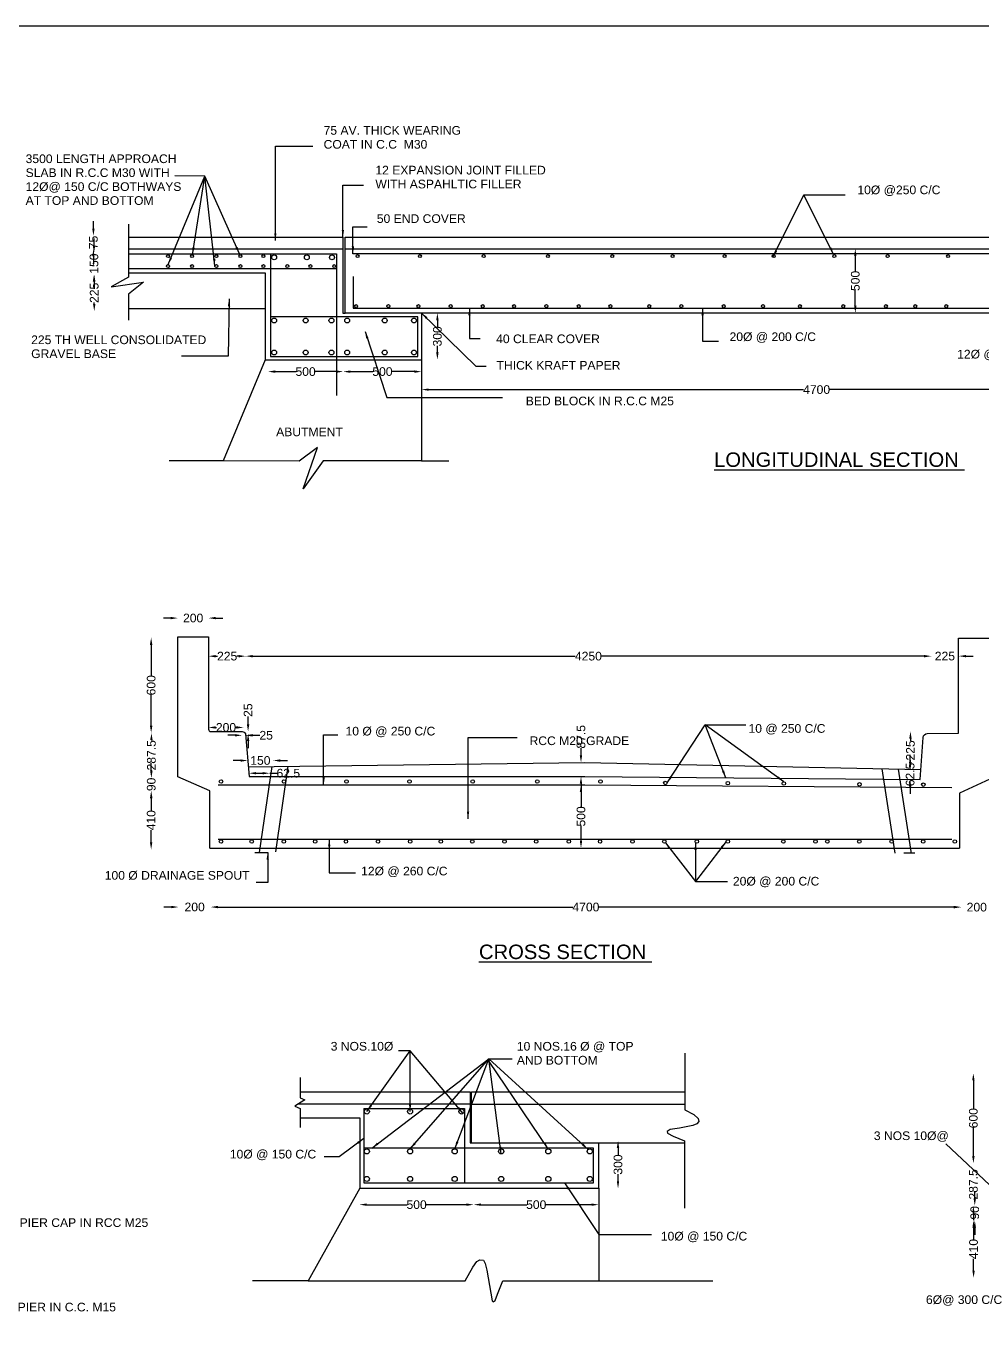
# Model space of a CAD drawing. Header units: millimetres. Extents: x 775749 to 841506, y 43186159 to 43226294.
# Drawn here: x 801805 to 818335, y 43203906 to 43226294 of the extents above; entities that cross this region are included whole.
import ezdxf

# ---------------------------------------------------------------- set-up
doc = ezdxf.new("R2010")
doc.units = ezdxf.units.MM
doc.header["$MEASUREMENT"] = 0
doc.layers.add('DRAWING', color=2, linetype='Continuous')
doc.layers.add('TEXT', color=7, linetype='Continuous')
doc.styles.get("Standard").update_dxf_attribs({"font": 'arial.ttf', "height": 150})
doc.dimstyles.get("Standard").update_dxf_attribs({"dimtxt": 150, "dimasz": 125, "dimexe": 0.18, "dimexo": 0.0625, "dimgap": 0.09, "dimtad": 0, "dimdec": 0, "dimzin": 0, "dimdsep": 46, "dimtxsty": 'Standard', "dimcen": 0.09, "dimse1": 1, "dimse2": 1, "dimadec": 0, "dimazin": 0, "dimtfac": 1, "dimtdec": 0, "dimtofl": 0, "dimtmove": 0, "dimatfit": 3, "dimfxl": 1, "dimtolj": 1, "dimtzin": 0, "dimarcsym": 0})

# ---------------------------------------------------------------- blocks, each defined once
blk = doc.blocks.new('*D60')
at = {"layer": 'Defpoints', "color": 0, "transparency": 16777216}
for p in [(802972, 43222663), (802988, 43222663), (802988, 43222430)]:
    blk.add_point(p, dxfattribs=at)
at = {"layer": 'TEXT', "color": 0, "lineweight": -2, "transparency": 16777216}
for p, q in [((802972, 43222788), (802972, 43222913)), ((802972, 43222305), (802972, 43222180))]:
    blk.add_line(p, q, dxfattribs=at)
at = {"layer": 'TEXT', "color": 0, "transparency": 16777216}
for points in [[(802951, 43222788), (802993, 43222788), (802972, 43222663)], [(802951, 43222305), (802993, 43222305), (802972, 43222430)]]:
    blk.add_solid(points, dxfattribs=at)
at = {"layer": 'TEXT', "color": 0, "transparency": 16777216, "insert": (802972, 43222547), "char_height": 150, "attachment_point": 5, "rotation": 90}
blk.add_mtext('\\A1;75', dxfattribs=at)
blk = doc.blocks.new('*D61')
at = {"layer": 'Defpoints', "color": 0, "transparency": 16777216}
for p in [(802982, 43222368), (802972, 43221993), (802982, 43221993)]:
    blk.add_point(p, dxfattribs=at)
at = {"layer": 'TEXT', "color": 0, "lineweight": -2, "transparency": 16777216}
for p, q in [((802982, 43222493), (802982, 43222618)), ((802982, 43221868), (802982, 43221743))]:
    blk.add_line(p, q, dxfattribs=at)
at = {"layer": 'TEXT', "color": 0, "transparency": 16777216}
for points in [[(802961, 43222493), (803003, 43222493), (802982, 43222368)], [(802961, 43221868), (803003, 43221868), (802982, 43221993)]]:
    blk.add_solid(points, dxfattribs=at)
at = {"layer": 'TEXT', "color": 0, "transparency": 16777216, "insert": (802982, 43222181), "char_height": 150, "attachment_point": 5, "rotation": 90}
blk.add_mtext('\\A1;150', dxfattribs=at)
blk = doc.blocks.new('*D62')
at = {"layer": 'Defpoints', "color": 0, "transparency": 16777216}
for p in [(802982, 43221993), (802982, 43221360), (802986, 43221360)]:
    blk.add_point(p, dxfattribs=at)
at = {"layer": 'TEXT', "color": 0, "lineweight": -2, "transparency": 16777216}
for p, q in [((802986, 43221868), (802986, 43221844)), ((802986, 43221485), (802986, 43221509))]:
    blk.add_line(p, q, dxfattribs=at)
at = {"layer": 'TEXT', "color": 0, "transparency": 16777216}
for points in [[(802965, 43221868), (803007, 43221868), (802986, 43221993)], [(802965, 43221485), (803007, 43221485), (802986, 43221360)]]:
    blk.add_solid(points, dxfattribs=at)
at = {"layer": 'TEXT', "color": 0, "transparency": 16777216, "insert": (802986, 43221676), "char_height": 150, "attachment_point": 5, "rotation": 90}
blk.add_mtext('\\A1;225', dxfattribs=at)
blk = doc.blocks.new('*D63')
at = {"layer": 'Defpoints', "color": 0, "transparency": 16777216}
for p in [(805990, 43220288), (807291, 43220313), (807291, 43220288)]:
    blk.add_point(p, dxfattribs=at)
at = {"layer": 'TEXT', "color": 0, "lineweight": -2, "transparency": 16777216}
for p, q in [((806115, 43220313), (806475, 43220313)), ((807166, 43220313), (806806, 43220313))]:
    blk.add_line(p, q, dxfattribs=at)
at = {"layer": 'TEXT', "color": 0, "transparency": 16777216}
for points in [[(806115, 43220334), (806115, 43220292), (805990, 43220313)], [(807166, 43220334), (807166, 43220292), (807291, 43220313)]]:
    blk.add_solid(points, dxfattribs=at)
at = {"layer": 'TEXT', "color": 0, "transparency": 16777216, "insert": (806640, 43220313), "char_height": 150, "attachment_point": 5}
blk.add_mtext('\\A1;500', dxfattribs=at)
blk = doc.blocks.new('*D64')
at = {"layer": 'Defpoints', "color": 0, "transparency": 16777216}
for p in [(807291, 43220313), (808645, 43220313), (808645, 43220313)]:
    blk.add_point(p, dxfattribs=at)
at = {"layer": 'TEXT', "color": 0, "lineweight": -2, "transparency": 16777216}
for p, q in [((807416, 43220313), (807802, 43220313)), ((808520, 43220313), (808134, 43220313))]:
    blk.add_line(p, q, dxfattribs=at)
at = {"layer": 'TEXT', "color": 0, "transparency": 16777216}
for points in [[(807416, 43220334), (807416, 43220292), (807291, 43220313)], [(808520, 43220334), (808520, 43220292), (808645, 43220313)]]:
    blk.add_solid(points, dxfattribs=at)
at = {"layer": 'TEXT', "color": 0, "transparency": 16777216, "insert": (807968, 43220313), "char_height": 150, "attachment_point": 5}
blk.add_mtext('\\A1;500', dxfattribs=at)
blk = doc.blocks.new('*D65')
at = {"layer": 'Defpoints', "color": 0, "transparency": 16777216}
for p in [(808987, 43221327), (808918, 43220519), (808987, 43220519)]:
    blk.add_point(p, dxfattribs=at)
at = {"layer": 'TEXT', "color": 0, "lineweight": -2, "transparency": 16777216}
for p, q in [((808918, 43221202), (808918, 43221088)), ((808918, 43220644), (808918, 43220757))]:
    blk.add_line(p, q, dxfattribs=at)
at = {"layer": 'TEXT', "color": 0, "transparency": 16777216}
for points in [[(808897, 43221202), (808939, 43221202), (808918, 43221327)], [(808897, 43220644), (808939, 43220644), (808918, 43220519)]]:
    blk.add_solid(points, dxfattribs=at)
at = {"layer": 'TEXT', "color": 0, "transparency": 16777216, "insert": (808918, 43220923), "char_height": 150, "attachment_point": 5, "rotation": 90}
blk.add_mtext('\\A1;300', dxfattribs=at)
blk = doc.blocks.new('*D66')
at = {"layer": 'Defpoints', "color": 0, "transparency": 16777216}
for p in [(816205, 43222437), (816143, 43221327), (816205, 43221327)]:
    blk.add_point(p, dxfattribs=at)
at = {"layer": 'TEXT', "color": 0, "lineweight": -2, "transparency": 16777216}
for p, q in [((816143, 43222312), (816143, 43222047)), ((816143, 43221452), (816143, 43221716))]:
    blk.add_line(p, q, dxfattribs=at)
at = {"layer": 'TEXT', "color": 0, "transparency": 16777216}
for points in [[(816122, 43222312), (816164, 43222312), (816143, 43222437)], [(816122, 43221452), (816164, 43221452), (816143, 43221327)]]:
    blk.add_solid(points, dxfattribs=at)
at = {"layer": 'TEXT', "color": 0, "transparency": 16777216, "insert": (816143, 43221882), "char_height": 150, "attachment_point": 5, "rotation": 90}
blk.add_mtext('\\A1;500', dxfattribs=at)
blk = doc.blocks.new('*D70')
at = {"layer": 'Defpoints', "color": 0, "transparency": 16777216}
for p in [(808645, 43220049), (822303, 43220002), (822303, 43219827)]:
    blk.add_point(p, dxfattribs=at)
at = {"layer": 'TEXT', "color": 0, "lineweight": -2, "transparency": 16777216}
for p, q in [((808770, 43220002), (815247, 43220002)), ((822178, 43220002), (815701, 43220002))]:
    blk.add_line(p, q, dxfattribs=at)
at = {"layer": 'TEXT', "color": 0, "transparency": 16777216}
for points in [[(808770, 43220022), (808770, 43219981), (808645, 43220002)], [(822178, 43220022), (822178, 43219981), (822303, 43220002)]]:
    blk.add_solid(points, dxfattribs=at)
at = {"layer": 'TEXT', "color": 0, "transparency": 16777216, "insert": (815474, 43220002), "char_height": 150, "attachment_point": 5}
blk.add_mtext('\\A1;4700', dxfattribs=at)
blk = doc.blocks.new('*D73')
at = {"layer": 'Defpoints', "color": 0, "transparency": 16777216}
for p in [(804962, 43216050), (804431, 43215723), (804962, 43215723)]:
    blk.add_point(p, dxfattribs=at)
at = {"layer": 'TEXT', "color": 0, "lineweight": -2, "transparency": 16777216}
for p, q in [((804306, 43216050), (804181, 43216050)), ((805087, 43216050), (805212, 43216050))]:
    blk.add_line(p, q, dxfattribs=at)
at = {"layer": 'TEXT', "color": 0, "transparency": 16777216}
for points in [[(804306, 43216071), (804306, 43216029), (804431, 43216050)], [(805087, 43216071), (805087, 43216029), (804962, 43216050)]]:
    blk.add_solid(points, dxfattribs=at)
at = {"layer": 'TEXT', "color": 0, "transparency": 16777216, "insert": (804696, 43216050), "char_height": 150, "attachment_point": 5}
blk.add_mtext('\\A1;200', dxfattribs=at)
blk = doc.blocks.new('*D74')
at = {"layer": 'Defpoints', "color": 0, "transparency": 16777216}
for p in [(804962, 43215404), (805606, 43215404), (805606, 43215391)]:
    blk.add_point(p, dxfattribs=at)
at = {"layer": 'TEXT', "color": 0, "lineweight": -2, "transparency": 16777216}
for p, q in [((805087, 43215391), (805116, 43215391)), ((805481, 43215391), (805451, 43215391))]:
    blk.add_line(p, q, dxfattribs=at)
at = {"layer": 'TEXT', "color": 0, "transparency": 16777216}
for points in [[(805087, 43215412), (805087, 43215370), (804962, 43215391)], [(805481, 43215412), (805481, 43215370), (805606, 43215391)]]:
    blk.add_solid(points, dxfattribs=at)
at = {"layer": 'TEXT', "color": 0, "transparency": 16777216, "insert": (805284, 43215391), "char_height": 150, "attachment_point": 5}
blk.add_mtext('\\A1;225', dxfattribs=at)
blk = doc.blocks.new('*D75')
at = {"layer": 'Defpoints', "color": 0, "transparency": 16777216}
for p in [(805602, 43215392), (817455, 43215392), (817455, 43215391)]:
    blk.add_point(p, dxfattribs=at)
at = {"layer": 'TEXT', "color": 0, "lineweight": -2, "transparency": 16777216}
for p, q in [((805727, 43215391), (811302, 43215391)), ((817330, 43215391), (811756, 43215391))]:
    blk.add_line(p, q, dxfattribs=at)
at = {"layer": 'TEXT', "color": 0, "transparency": 16777216}
for points in [[(805727, 43215412), (805727, 43215370), (805602, 43215391)], [(817330, 43215412), (817330, 43215370), (817455, 43215391)]]:
    blk.add_solid(points, dxfattribs=at)
at = {"layer": 'TEXT', "color": 0, "transparency": 16777216, "insert": (811529, 43215391), "char_height": 150, "attachment_point": 5}
blk.add_mtext('\\A1;4250', dxfattribs=at)
blk = doc.blocks.new('*D76')
at = {"layer": 'Defpoints', "color": 0, "transparency": 16777216}
for p in [(817455, 43215392), (817930, 43215392), (817930, 43215392)]:
    blk.add_point(p, dxfattribs=at)
at = {"layer": 'TEXT', "color": 0, "lineweight": -2, "transparency": 16777216}
for p, q in [((817330, 43215392), (817205, 43215392)), ((818055, 43215392), (818180, 43215392))]:
    blk.add_line(p, q, dxfattribs=at)
at = {"layer": 'TEXT', "color": 0, "transparency": 16777216}
for points in [[(817330, 43215412), (817330, 43215371), (817455, 43215392)], [(818055, 43215412), (818055, 43215371), (817930, 43215392)]]:
    blk.add_solid(points, dxfattribs=at)
at = {"layer": 'TEXT', "color": 0, "transparency": 16777216, "insert": (817692, 43215392), "char_height": 150, "attachment_point": 5}
blk.add_mtext('\\A1;225', dxfattribs=at)
blk = doc.blocks.new('*D77')
at = {"layer": 'Defpoints', "color": 0, "transparency": 16777216}
for p in [(803956, 43215712), (803956, 43214064), (803970, 43214064)]:
    blk.add_point(p, dxfattribs=at)
at = {"layer": 'TEXT', "color": 0, "lineweight": -2, "transparency": 16777216}
for p, q in [((803970, 43215587), (803970, 43215054)), ((803970, 43214189), (803970, 43214722))]:
    blk.add_line(p, q, dxfattribs=at)
at = {"layer": 'TEXT', "color": 0, "transparency": 16777216}
for points in [[(803949, 43215587), (803991, 43215587), (803970, 43215712)], [(803949, 43214189), (803991, 43214189), (803970, 43214064)]]:
    blk.add_solid(points, dxfattribs=at)
at = {"layer": 'TEXT', "color": 0, "transparency": 16777216, "insert": (803970, 43214888), "char_height": 150, "attachment_point": 5, "rotation": 90}
blk.add_mtext('\\A1;600', dxfattribs=at)
blk = doc.blocks.new('*D78')
at = {"layer": 'Defpoints', "color": 0, "transparency": 16777216}
for p in [(803970, 43214064), (803970, 43213288), (803975, 43213288)]:
    blk.add_point(p, dxfattribs=at)
at = {"layer": 'TEXT', "color": 0, "lineweight": -2, "transparency": 16777216}
for p, q in [((803975, 43213939), (803975, 43213931)), ((803975, 43213413), (803975, 43213421))]:
    blk.add_line(p, q, dxfattribs=at)
at = {"layer": 'TEXT', "color": 0, "transparency": 16777216}
for points in [[(803954, 43213939), (803996, 43213939), (803975, 43214064)], [(803954, 43213413), (803996, 43213413), (803975, 43213288)]]:
    blk.add_solid(points, dxfattribs=at)
at = {"layer": 'TEXT', "color": 0, "transparency": 16777216, "insert": (803975, 43213676), "char_height": 150, "attachment_point": 5, "rotation": 90}
blk.add_mtext('\\A1;287.5', dxfattribs=at)
blk = doc.blocks.new('*D79')
at = {"layer": 'Defpoints', "color": 0, "transparency": 16777216}
for p in [(803975, 43213288), (803972, 43213058), (803975, 43213058)]:
    blk.add_point(p, dxfattribs=at)
at = {"layer": 'TEXT', "color": 0, "lineweight": -2, "transparency": 16777216}
for p, q in [((803972, 43213413), (803972, 43213538)), ((803972, 43212933), (803972, 43212808))]:
    blk.add_line(p, q, dxfattribs=at)
at = {"layer": 'TEXT', "color": 0, "transparency": 16777216}
for points in [[(803952, 43213413), (803993, 43213413), (803972, 43213288)], [(803952, 43212933), (803993, 43212933), (803972, 43213058)]]:
    blk.add_solid(points, dxfattribs=at)
at = {"layer": 'TEXT', "color": 0, "transparency": 16777216, "insert": (803972, 43213173), "char_height": 150, "attachment_point": 5, "rotation": 90}
blk.add_mtext('\\A1;90', dxfattribs=at)
blk = doc.blocks.new('*D80')
at = {"layer": 'Defpoints', "color": 0, "transparency": 16777216}
for p in [(803975, 43213058), (803970, 43212048), (803975, 43212048)]:
    blk.add_point(p, dxfattribs=at)
at = {"layer": 'TEXT', "color": 0, "lineweight": -2, "transparency": 16777216}
for p, q in [((803970, 43212933), (803970, 43212721)), ((803970, 43212173), (803970, 43212384))]:
    blk.add_line(p, q, dxfattribs=at)
at = {"layer": 'TEXT', "color": 0, "transparency": 16777216}
for points in [[(803949, 43212933), (803991, 43212933), (803970, 43213058)], [(803949, 43212173), (803991, 43212173), (803970, 43212048)]]:
    blk.add_solid(points, dxfattribs=at)
at = {"layer": 'TEXT', "color": 0, "transparency": 16777216, "insert": (803970, 43212553), "char_height": 150, "attachment_point": 5, "rotation": 90}
blk.add_mtext('\\A1;410', dxfattribs=at)
blk = doc.blocks.new('*D81')
at = {"layer": 'Defpoints', "color": 0, "transparency": 16777216}
for p in [(804442, 43211052), (805002, 43211052), (805002, 43211052)]:
    blk.add_point(p, dxfattribs=at)
at = {"layer": 'TEXT', "color": 0, "lineweight": -2, "transparency": 16777216}
for p, q in [((804317, 43211052), (804192, 43211052)), ((805127, 43211052), (805252, 43211052))]:
    blk.add_line(p, q, dxfattribs=at)
at = {"layer": 'TEXT', "color": 0, "transparency": 16777216}
for points in [[(804317, 43211073), (804317, 43211031), (804442, 43211052)], [(805127, 43211073), (805127, 43211031), (805002, 43211052)]]:
    blk.add_solid(points, dxfattribs=at)
at = {"layer": 'TEXT', "color": 0, "transparency": 16777216, "insert": (804722, 43211052), "char_height": 150, "attachment_point": 5}
blk.add_mtext('\\A1;200', dxfattribs=at)
blk = doc.blocks.new('*D82')
at = {"layer": 'Defpoints', "color": 0, "transparency": 16777216}
for p in [(805002, 43211052), (817969, 43211052), (817969, 43211051)]:
    blk.add_point(p, dxfattribs=at)
at = {"layer": 'TEXT', "color": 0, "lineweight": -2, "transparency": 16777216}
for p, q in [((805127, 43211051), (811259, 43211051)), ((817844, 43211051), (811712, 43211051))]:
    blk.add_line(p, q, dxfattribs=at)
at = {"layer": 'TEXT', "color": 0, "transparency": 16777216}
for points in [[(805127, 43211072), (805127, 43211030), (805002, 43211051)], [(817844, 43211072), (817844, 43211030), (817969, 43211051)]]:
    blk.add_solid(points, dxfattribs=at)
at = {"layer": 'TEXT', "color": 0, "transparency": 16777216, "insert": (811486, 43211051), "char_height": 150, "attachment_point": 5}
blk.add_mtext('\\A1;4700', dxfattribs=at)
blk = doc.blocks.new('*D83')
at = {"layer": 'Defpoints', "color": 0, "transparency": 16777216}
for p in [(817969, 43211052), (818516, 43211052), (818516, 43211049)]:
    blk.add_point(p, dxfattribs=at)
at = {"layer": 'TEXT', "color": 0, "lineweight": -2, "transparency": 16777216}
for p, q in [((817844, 43211049), (817719, 43211049)), ((818641, 43211049), (818766, 43211049))]:
    blk.add_line(p, q, dxfattribs=at)
at = {"layer": 'TEXT', "color": 0, "transparency": 16777216}
for points in [[(817844, 43211070), (817844, 43211028), (817969, 43211049)], [(818641, 43211070), (818641, 43211028), (818516, 43211049)]]:
    blk.add_solid(points, dxfattribs=at)
at = {"layer": 'TEXT', "color": 0, "transparency": 16777216, "insert": (818243, 43211049), "char_height": 150, "attachment_point": 5}
blk.add_mtext('\\A1;200', dxfattribs=at)
blk = doc.blocks.new('*D84')
at = {"layer": 'Defpoints', "color": 0, "transparency": 16777216}
for p in [(817091, 43213433), (817091, 43213433), (817087, 43213258)]:
    blk.add_point(p, dxfattribs=at)
at = {"layer": 'TEXT', "color": 0, "lineweight": -2, "transparency": 16777216}
for p, q in [((817091, 43213558), (817091, 43213683)), ((817091, 43213133), (817091, 43213008))]:
    blk.add_line(p, q, dxfattribs=at)
at = {"layer": 'TEXT', "color": 0, "transparency": 16777216}
for points in [[(817070, 43213558), (817111, 43213558), (817091, 43213433)], [(817070, 43213133), (817111, 43213133), (817091, 43213258)]]:
    blk.add_solid(points, dxfattribs=at)
at = {"layer": 'TEXT', "color": 0, "transparency": 16777216, "insert": (817091, 43213345), "char_height": 150, "attachment_point": 5, "rotation": 90}
blk.add_mtext('\\A1;62.5', dxfattribs=at)
blk = doc.blocks.new('*D85')
at = {"layer": 'Defpoints', "color": 0, "transparency": 16777216}
for p in [(817091, 43214089), (817096, 43214089), (817091, 43213433)]:
    blk.add_point(p, dxfattribs=at)
at = {"layer": 'TEXT', "color": 0, "lineweight": -2, "transparency": 16777216}
for p, q in [((817096, 43213964), (817096, 43213929)), ((817096, 43213558), (817096, 43213593))]:
    blk.add_line(p, q, dxfattribs=at)
at = {"layer": 'TEXT', "color": 0, "transparency": 16777216}
for points in [[(817075, 43213964), (817117, 43213964), (817096, 43214089)], [(817075, 43213558), (817117, 43213558), (817096, 43213433)]]:
    blk.add_solid(points, dxfattribs=at)
at = {"layer": 'TEXT', "color": 0, "transparency": 16777216, "insert": (817096, 43213761), "char_height": 150, "attachment_point": 5, "rotation": 90}
blk.add_mtext('\\A1;225', dxfattribs=at)
blk = doc.blocks.new('*D86')
at = {"layer": 'Defpoints', "color": 0, "transparency": 16777216}
for p in [(811401, 43213551), (811401, 43213551), (811404, 43213310)]:
    blk.add_point(p, dxfattribs=at)
at = {"layer": 'TEXT', "color": 0, "lineweight": -2, "transparency": 16777216}
for p, q in [((811401, 43213676), (811401, 43213801)), ((811401, 43213185), (811401, 43213060))]:
    blk.add_line(p, q, dxfattribs=at)
at = {"layer": 'TEXT', "color": 0, "transparency": 16777216}
for points in [[(811380, 43213676), (811421, 43213676), (811401, 43213551)], [(811380, 43213185), (811421, 43213185), (811401, 43213310)]]:
    blk.add_solid(points, dxfattribs=at)
at = {"layer": 'TEXT', "color": 0, "transparency": 16777216, "insert": (811401, 43213996), "char_height": 150, "attachment_point": 5, "rotation": 90}
blk.add_mtext('\\A1;87.5', dxfattribs=at)
blk = doc.blocks.new('*D87')
at = {"layer": 'Defpoints', "color": 0, "transparency": 16777216}
for p in [(811401, 43213167), (811401, 43213167), (811401, 43212071)]:
    blk.add_point(p, dxfattribs=at)
at = {"layer": 'TEXT', "color": 0, "lineweight": -2, "transparency": 16777216}
for p, q in [((811401, 43213042), (811401, 43212785)), ((811401, 43212196), (811401, 43212454))]:
    blk.add_line(p, q, dxfattribs=at)
at = {"layer": 'TEXT', "color": 0, "transparency": 16777216}
for points in [[(811380, 43213042), (811421, 43213042), (811401, 43213167)], [(811380, 43212196), (811421, 43212196), (811401, 43212071)]]:
    blk.add_solid(points, dxfattribs=at)
at = {"layer": 'TEXT', "color": 0, "transparency": 16777216, "insert": (811401, 43212619), "char_height": 150, "attachment_point": 5, "rotation": 90}
blk.add_mtext('\\A1;500', dxfattribs=at)
blk = doc.blocks.new('*D88')
at = {"layer": 'Defpoints', "color": 0, "transparency": 16777216}
for p in [(804962, 43214202), (805567, 43214202), (805567, 43214158)]:
    blk.add_point(p, dxfattribs=at)
at = {"layer": 'TEXT', "color": 0, "lineweight": -2, "transparency": 16777216}
for p, q in [((805087, 43214158), (805098, 43214158)), ((805442, 43214158), (805431, 43214158))]:
    blk.add_line(p, q, dxfattribs=at)
at = {"layer": 'TEXT', "color": 0, "transparency": 16777216}
for points in [[(805087, 43214179), (805087, 43214137), (804962, 43214158)], [(805442, 43214179), (805442, 43214137), (805567, 43214158)]]:
    blk.add_solid(points, dxfattribs=at)
at = {"layer": 'TEXT', "color": 0, "transparency": 16777216, "insert": (805264, 43214158), "char_height": 150, "attachment_point": 5}
blk.add_mtext('\\A1;200', dxfattribs=at)
blk = doc.blocks.new('*D89')
at = {"layer": 'Defpoints', "color": 0, "transparency": 16777216}
for p in [(805640, 43213581), (806076, 43213586), (806076, 43213581)]:
    blk.add_point(p, dxfattribs=at)
at = {"layer": 'TEXT', "color": 0, "lineweight": -2, "transparency": 16777216}
for p, q in [((805515, 43213586), (805390, 43213586)), ((806201, 43213586), (806326, 43213586))]:
    blk.add_line(p, q, dxfattribs=at)
at = {"layer": 'TEXT', "color": 0, "transparency": 16777216}
for points in [[(805515, 43213606), (805515, 43213565), (805640, 43213586)], [(806201, 43213606), (806201, 43213565), (806076, 43213586)]]:
    blk.add_solid(points, dxfattribs=at)
at = {"layer": 'TEXT', "color": 0, "transparency": 16777216, "insert": (805858, 43213586), "char_height": 150, "attachment_point": 5}
blk.add_mtext('\\A1;150', dxfattribs=at)
blk = doc.blocks.new('*D90')
at = {"layer": 'Defpoints', "color": 0, "transparency": 16777216}
for p in [(805659, 43213370), (806020, 43213370), (806020, 43213366)]:
    blk.add_point(p, dxfattribs=at)
at = {"layer": 'TEXT', "color": 0, "lineweight": -2, "transparency": 16777216}
for p, q in [((805784, 43213366), (805895, 43213366)), ((806020, 43213366), (806145, 43213366))]:
    blk.add_line(p, q, dxfattribs=at)
at = {"layer": 'TEXT', "color": 0, "transparency": 16777216}
for points in [[(805784, 43213387), (805784, 43213346), (805659, 43213366)], [(805895, 43213387), (805895, 43213346), (806020, 43213366)]]:
    blk.add_solid(points, dxfattribs=at)
at = {"layer": 'TEXT', "color": 0, "transparency": 16777216, "insert": (806341, 43213366), "char_height": 150, "attachment_point": 5}
blk.add_mtext('\\A1;62.5', dxfattribs=at)
blk = doc.blocks.new('*D91')
at = {"layer": 'Defpoints', "color": 0, "transparency": 16777216}
for p in [(805543, 43214088), (805598, 43214048), (805598, 43214022)]:
    blk.add_point(p, dxfattribs=at)
at = {"layer": 'TEXT', "color": 0, "lineweight": -2, "transparency": 16777216}
for p, q in [((805418, 43214022), (805293, 43214022)), ((805723, 43214022), (805848, 43214022))]:
    blk.add_line(p, q, dxfattribs=at)
at = {"layer": 'TEXT', "color": 0, "transparency": 16777216}
for points in [[(805418, 43214043), (805418, 43214001), (805543, 43214022)], [(805723, 43214043), (805723, 43214001), (805598, 43214022)]]:
    blk.add_solid(points, dxfattribs=at)
at = {"layer": 'TEXT', "color": 0, "transparency": 16777216, "insert": (805958, 43214022), "char_height": 150, "attachment_point": 5}
blk.add_mtext('\\A1;25', dxfattribs=at)
blk = doc.blocks.new('*D92')
at = {"layer": 'Defpoints', "color": 0, "transparency": 16777216}
for p in [(805527, 43214088), (805598, 43214048), (805646, 43214048)]:
    blk.add_point(p, dxfattribs=at)
at = {"layer": 'TEXT', "color": 0, "lineweight": -2, "transparency": 16777216}
for p, q in [((805646, 43214213), (805646, 43214348)), ((805646, 43213923), (805646, 43213798))]:
    blk.add_line(p, q, dxfattribs=at)
at = {"layer": 'TEXT', "color": 0, "transparency": 16777216}
for points in [[(805625, 43214213), (805667, 43214213), (805646, 43214088)], [(805625, 43213923), (805667, 43213923), (805646, 43214048)]]:
    blk.add_solid(points, dxfattribs=at)
at = {"layer": 'TEXT', "color": 0, "transparency": 16777216, "insert": (805646, 43214457), "char_height": 150, "attachment_point": 5, "rotation": 90}
blk.add_mtext('\\A1;25', dxfattribs=at)
blk = doc.blocks.new('*D105')
at = {"layer": 'Defpoints', "color": 0, "transparency": 16777216}
for p in [(807571, 43205897), (809546, 43205903), (809546, 43205897)]:
    blk.add_point(p, dxfattribs=at)
at = {"layer": 'TEXT', "color": 0, "lineweight": -2, "transparency": 16777216}
for p, q in [((807696, 43205903), (808393, 43205903)), ((809421, 43205903), (808724, 43205903))]:
    blk.add_line(p, q, dxfattribs=at)
at = {"layer": 'TEXT', "color": 0, "transparency": 16777216}
for points in [[(807696, 43205924), (807696, 43205883), (807571, 43205903)], [(809421, 43205924), (809421, 43205883), (809546, 43205903)]]:
    blk.add_solid(points, dxfattribs=at)
at = {"layer": 'TEXT', "color": 0, "transparency": 16777216, "insert": (808559, 43205903), "char_height": 150, "attachment_point": 5}
blk.add_mtext('\\A1;500', dxfattribs=at)
blk = doc.blocks.new('*D106')
at = {"layer": 'Defpoints', "color": 0, "transparency": 16777216}
for p in [(809546, 43205903), (811709, 43205903), (811709, 43205903)]:
    blk.add_point(p, dxfattribs=at)
at = {"layer": 'TEXT', "color": 0, "lineweight": -2, "transparency": 16777216}
for p, q in [((809671, 43205903), (810462, 43205903)), ((811584, 43205903), (810793, 43205903))]:
    blk.add_line(p, q, dxfattribs=at)
at = {"layer": 'TEXT', "color": 0, "transparency": 16777216}
for points in [[(809671, 43205924), (809671, 43205883), (809546, 43205903)], [(811584, 43205924), (811584, 43205883), (811709, 43205903)]]:
    blk.add_solid(points, dxfattribs=at)
at = {"layer": 'TEXT', "color": 0, "transparency": 16777216, "insert": (810627, 43205903), "char_height": 150, "attachment_point": 5}
blk.add_mtext('\\A1;500', dxfattribs=at)
blk = doc.blocks.new('*D107')
at = {"layer": 'Defpoints', "color": 0, "transparency": 16777216}
for p in [(812092, 43207010), (812041, 43206183), (812092, 43206183)]:
    blk.add_point(p, dxfattribs=at)
at = {"layer": 'TEXT', "color": 0, "lineweight": -2, "transparency": 16777216}
for p, q in [((812041, 43206885), (812041, 43206762)), ((812041, 43206308), (812041, 43206431))]:
    blk.add_line(p, q, dxfattribs=at)
at = {"layer": 'TEXT', "color": 0, "transparency": 16777216}
for points in [[(812020, 43206885), (812061, 43206885), (812041, 43207010)], [(812020, 43206308), (812061, 43206308), (812041, 43206183)]]:
    blk.add_solid(points, dxfattribs=at)
at = {"layer": 'TEXT', "color": 0, "transparency": 16777216, "insert": (812041, 43206597), "char_height": 150, "attachment_point": 5, "rotation": 90}
blk.add_mtext('\\A1;300', dxfattribs=at)
blk = doc.blocks.new('*D108')
at = {"layer": 'Defpoints', "color": 0, "transparency": 16777216}
for p in [(818187, 43205633), (818216, 43205633), (818216, 43204637)]:
    blk.add_point(p, dxfattribs=at)
at = {"layer": 'TEXT', "color": 0, "lineweight": -2, "transparency": 16777216}
for p, q in [((818187, 43205508), (818187, 43205304)), ((818187, 43204762), (818187, 43204967))]:
    blk.add_line(p, q, dxfattribs=at)
at = {"layer": 'TEXT', "color": 0, "transparency": 16777216}
for points in [[(818167, 43205508), (818208, 43205508), (818187, 43205633)], [(818167, 43204762), (818208, 43204762), (818187, 43204637)]]:
    blk.add_solid(points, dxfattribs=at)
at = {"layer": 'TEXT', "color": 0, "transparency": 16777216, "insert": (818187, 43205135), "char_height": 150, "attachment_point": 5, "rotation": 90}
blk.add_mtext('\\A1;410', dxfattribs=at)
blk = doc.blocks.new('*D109')
at = {"layer": 'Defpoints', "color": 0, "transparency": 16777216}
for p in [(818187, 43205887), (818208, 43205887), (818187, 43205633)]:
    blk.add_point(p, dxfattribs=at)
at = {"layer": 'TEXT', "color": 0, "lineweight": -2, "transparency": 16777216}
for p, q in [((818208, 43206012), (818208, 43206137)), ((818208, 43205508), (818208, 43205383))]:
    blk.add_line(p, q, dxfattribs=at)
at = {"layer": 'TEXT', "color": 0, "transparency": 16777216}
for points in [[(818187, 43206012), (818229, 43206012), (818208, 43205887)], [(818187, 43205508), (818229, 43205508), (818208, 43205633)]]:
    blk.add_solid(points, dxfattribs=at)
at = {"layer": 'TEXT', "color": 0, "transparency": 16777216, "insert": (818208, 43205762), "char_height": 150, "attachment_point": 5, "rotation": 90}
blk.add_mtext('\\A1;90', dxfattribs=at)
blk = doc.blocks.new('*D110')
at = {"layer": 'Defpoints', "color": 0, "transparency": 16777216}
for p in [(818184, 43206622), (818208, 43206622), (818208, 43205887)]:
    blk.add_point(p, dxfattribs=at)
at = {"layer": 'TEXT', "color": 0, "lineweight": -2, "transparency": 16777216}
for p, q in [((818184, 43206747), (818184, 43206872)), ((818184, 43205762), (818184, 43205637))]:
    blk.add_line(p, q, dxfattribs=at)
at = {"layer": 'TEXT', "color": 0, "transparency": 16777216}
for points in [[(818163, 43206747), (818204, 43206747), (818184, 43206622)], [(818163, 43205762), (818204, 43205762), (818184, 43205887)]]:
    blk.add_solid(points, dxfattribs=at)
at = {"layer": 'TEXT', "color": 0, "transparency": 16777216, "insert": (818184, 43206254), "char_height": 150, "attachment_point": 5, "rotation": 90}
blk.add_mtext('\\A1;287.5', dxfattribs=at)
blk = doc.blocks.new('*D111')
at = {"layer": 'Defpoints', "color": 0, "transparency": 16777216}
for p in [(818184, 43208177), (818194, 43208177), (818194, 43206620)]:
    blk.add_point(p, dxfattribs=at)
at = {"layer": 'TEXT', "color": 0, "lineweight": -2, "transparency": 16777216}
for p, q in [((818184, 43208052), (818184, 43207565)), ((818184, 43206745), (818184, 43207233))]:
    blk.add_line(p, q, dxfattribs=at)
at = {"layer": 'TEXT', "color": 0, "transparency": 16777216}
for points in [[(818163, 43208052), (818205, 43208052), (818184, 43208177)], [(818163, 43206745), (818205, 43206745), (818184, 43206620)]]:
    blk.add_solid(points, dxfattribs=at)
at = {"layer": 'TEXT', "color": 0, "transparency": 16777216, "insert": (818184, 43207399), "char_height": 150, "attachment_point": 5, "rotation": 90}
blk.add_mtext('\\A1;600', dxfattribs=at)

msp = doc.modelspace()

# ---------------------------------------------------------------- linework, layer by layer
at = {"layer": 'DRAWING', "color": 0}
msp.add_lwpolyline([(775748.6, 43226293.7), (841505.6, 43226293.7), (841505.6, 43186158.9), (775748.6, 43186158.9)], close=True, dxfattribs=at)
for points in [[(803577.2, 43222862.2), (803577.2, 43221949.4), (803281.5, 43221777), (803837.9, 43221861.4), (803577.2, 43221650.4), (803577.2, 43221203.9)], [(803577.2, 43222638.7), (807284.7, 43222638.7)], [(807284.7, 43222638.7), (807284.7, 43221326.5), (807326.7, 43221326.5)], [(807326.7, 43222638.7), (823728.1, 43222638.7), (823728.1, 43221326.5), (807326.7, 43221326.5), (807326.7, 43222638.7)], [(803577.2, 43222437.3), (807284.7, 43222437.3)], [(803577.2, 43222349.2), (807175.7, 43222349.2), (807175.7, 43219899.9)], [(806033.3, 43222349.2), (806033.3, 43220574.2), (808577.3, 43220574.2), (808577.3, 43221261.3), (806033.3, 43221261.3)], [(807326.7, 43222437.3), (823728.1, 43222437.3)], [(823601.1, 43222352.8), (807458.7, 43222352.8)], [(803577.2, 43222099.8), (807175.7, 43222099.8)], [(803577.2, 43222020.9), (805941.8, 43222020.9), (805941.8, 43220515.2), (805214.5, 43218767.8), (804281.1, 43218767.8)], [(807462.5, 43221960.1), (807462.5, 43221411.2), (823602.8, 43221411.2), (823602.8, 43221965.2)], [(805941.8, 43221398.5), (803577.2, 43221398.5)], [(808644.9, 43221326.5), (808644.9, 43218771), (809118.1, 43218771)], [(805941.8, 43220515.2), (808644.9, 43220515.2)], [(808644.9, 43218771), (806941, 43218771), (806596.2, 43218286.1), (806845.9, 43219001.2), (806527.2, 43218766), (805214.5, 43218767.8)], [(805649.4, 43213479), (811468.7, 43213551.7), (817275.1, 43213428.6)], [(806058.9, 43213484.1), (805838.9, 43211997.2)], [(806124.1, 43212005.8), (806338.4, 43213487.6)], [(816599.5, 43213443), (816826.6, 43211983.9)], [(816881.3, 43213437), (817106.9, 43211976.7)], [(805127.5, 43213167.3), (811468.7, 43213167.3), (817809.5, 43213119.4)], [(805131.2, 43212226.8), (817809.9, 43212226.8)], [(804984.4, 43212071.1), (817942.5, 43212071.1)], [(805763.1, 43211996.8), (805984.7, 43211996.8)], [(817170.7, 43211980.9), (816981.2, 43211980.9)], [(813197.1, 43208522.2), (813197.1, 43207545.3), (813351.4, 43207462.1), (813425.4, 43207394.3), (813440.6, 43207340.4), (813402.2, 43207301), (813332.9, 43207270.1), (813104.6, 43207227.4), (812940.2, 43207201.3), (812893.2, 43207171.5), (812894.3, 43207141.6), (812994.6, 43207087.3), (813188.7, 43207007.3), (813188.7, 43205840.8)], [(806546.9, 43208104.1), (806546.9, 43207749.6), (806628.5, 43207718.6), (806456.6, 43207606.4), (806546.9, 43207569), (806546.9, 43207238.6)], [(806546.9, 43207855.1), (809485.1, 43207855.1), (809485.1, 43206975.4), (813188.7, 43206975.4)], [(809508.4, 43206975.4), (809508.4, 43207855.1), (813197.1, 43207855.1)], [(809485.1, 43207640.9), (806509.5, 43207640.9)], [(807644.7, 43207569), (807644.7, 43206280.6), (811616.6, 43206280.6), (811616.6, 43206882), (807644.7, 43206882)], [(807644.7, 43207569), (809389.7, 43207569), (809389.7, 43206280.6)], [(809508.4, 43207641.3), (813197.1, 43207641.3)], [(806546.9, 43207403.8), (807578.9, 43207403.8), (807578.9, 43206191.3), (811708.6, 43206191.3), (811708.6, 43206975.4)], [(807578.9, 43206191.3), (806683.3, 43204586.3), (805721.9, 43204586.3)], [(811708.6, 43206191.3), (811708.6, 43204588.4)], [(806683.3, 43204586.3), (809396, 43204586.3), (809533.5, 43204822.4), (809597.9, 43204917.3), (809654.6, 43204949.5), (809712.9, 43204941.8), (809742, 43204888.2), (809775.8, 43204769.9), (809866.3, 43204238.1), (809884.7, 43204224.3), (809915.3, 43204244.2), (809959.8, 43204356), (810052.2, 43204588.4), (813677.7, 43204588.4)]]:
    msp.add_lwpolyline(points, dxfattribs=at)
for points in [[(804984.4, 43212071.1), (804984.4, 43213059.7), (804431, 43213305.3), (804431, 43215723), (804961.8, 43215723), (804961.8, 43214126.6, 0.4243022), (805002, 43214087.8), (805543.1, 43214087.8)], [(805664.7, 43213309.5), (811468.7, 43213309.5), (817262.1, 43213256.4), (817317.1, 43213985.6, -0.3790465), (817385.4, 43214051.9), (817929.5, 43214057.6), (817929.5, 43215701.7), (818471.2, 43215701.7), (818471.2, 43213262.4), (817942.5, 43213024.1), (817942.5, 43212071.1)], [(805543.1, 43214087.8, -0.3245222), (805598.3, 43214047.8), (805664.7, 43213309.5)]]:
    msp.add_lwpolyline(points, format="xyb", dxfattribs=at)
for centre, radius in [((804261.9, 43222310.2), 25.7), ((804678.2, 43222310.2), 25.7), ((805097.6, 43222310.2), 25.7), ((805514, 43222310.2), 25.7), ((805911.9, 43222310.2), 25.7), ((806096.4, 43222289.1), 42.3), ((806660.5, 43222289.1), 42.3), ((807095.8, 43222289.1), 42.3), ((807537.4, 43222310.7), 25.7), ((808615.4, 43222310.7), 25.7), ((809718.5, 43222310.7), 25.7), ((810828.5, 43222310.7), 25.7), ((811941.1, 43222310.7), 25.7), ((812984.5, 43222310.7), 25.7), ((813882.2, 43222310.7), 25.7), ((814732, 43222310.7), 25.7), ((815779.9, 43222310.7), 25.7), ((816701.8, 43222310.7), 25.7), ((817747.5, 43222310.7), 25.7), ((804261.9, 43222139.3), 25.7), ((804678.2, 43222139.3), 25.7), ((805097.6, 43222139.3), 25.7), ((805514, 43222139.3), 25.7), ((805911.9, 43222139.3), 25.7), ((806323.5, 43222139.3), 25.7), ((806723.3, 43222139.3), 25.7), ((807134, 43222139.3), 25.7), ((807513.5, 43221446.8), 25.7), ((808070.7, 43221446.8), 25.7), ((808591.3, 43221446.8), 25.7), ((809148.6, 43221446.8), 25.7), ((809702.5, 43221446.8), 25.7), ((810244.5, 43221446.8), 25.7), ((810801.8, 43221446.8), 25.7), ((811362.4, 43221446.8), 25.7), ((811909.6, 43221446.8), 25.7), ((812581.2, 43221446.8), 25.7), ((813135.2, 43221446.8), 25.7), ((813869.3, 43221446.8), 25.7), ((814547.5, 43221446.8), 25.7), ((815184.9, 43221446.8), 25.7), ((815933.4, 43221446.8), 25.7), ((816670.8, 43221446.8), 25.7), ((817178, 43221446.8), 25.7), ((817715.3, 43221446.8), 25.7), ((806096.4, 43221197), 42.3), ((806641.4, 43221197), 42.3), ((807086.6, 43221197), 42.3), ((807359.1, 43221197), 42.3), ((808007.6, 43221197), 42.3), ((808514.2, 43221197), 42.3), ((806096.4, 43220643.6), 42.3), ((806641.4, 43220643.6), 42.3), ((807086.6, 43220643.6), 42.3), ((807359.1, 43220643.6), 42.3), ((808007.6, 43220643.6), 42.3), ((808514.2, 43220643.6), 42.3), ((805178.3, 43213222.7), 30.3), ((806265.6, 43213222.7), 30.3), ((807345.9, 43213222.7), 30.3), ((808435.1, 43213222.7), 30.3), ((809529.4, 43213222.7), 30.3), ((810644.9, 43213222.7), 30.3), ((811737.5, 43213222.7), 30.3), ((812857.9, 43213197.5), 30.3), ((813938, 43213194.2), 30.3), ((814906.1, 43213188.7), 30.3), ((816215.8, 43213175.3), 30.3), ((817317.6, 43213168.3), 30.3), ((805178.3, 43212185.3), 30.3), ((805708.2, 43212185.3), 30.3), ((806263.1, 43212185.3), 30.3), ((806804.9, 43212185.3), 30.3), ((807336.8, 43212185.3), 30.3), ((807892.7, 43212185.3), 30.3), ((808448.5, 43212185.3), 30.3), ((808977.8, 43212185.3), 30.3), ((809521.6, 43212185.3), 30.3), ((810077.5, 43212185.3), 30.3), ((810625.4, 43212185.3), 30.3), ((811189.3, 43212185.3), 30.3), ((811730.8, 43212185.3), 30.3), ((812290.7, 43212185.3), 30.3), ((812842.6, 43212185.3), 30.3), ((813402.5, 43212185.3), 30.3), ((813939.7, 43212185.3), 30.3), ((814899.5, 43212185.3), 30.3), ((815455.4, 43212185.3), 30.3), ((815659.3, 43212185.3), 30.3), ((816211.2, 43212185.3), 30.3), ((816772.2, 43212185.3), 30.3), ((817316.1, 43212185.3), 30.3), ((817864, 43212185.3), 30.3), ((807698.1, 43207514.6), 44.6), ((808446, 43207514.6), 44.6), ((809333.7, 43207514.6), 44.6), ((807698.1, 43206824.3), 44.6), ((808446, 43206824.3), 44.6), ((809217.6, 43206824.3), 44.6), ((810022, 43206824.3), 44.6), ((810835.8, 43206824.3), 44.6), ((811552.6, 43206824.3), 44.6), ((807698.1, 43206348.1), 44.6), ((808446, 43206348.1), 44.6), ((809217.6, 43206348.1), 44.6), ((810022, 43206348.1), 44.6), ((810835.8, 43206348.1), 44.6), ((811552.6, 43206348.1), 44.6)]:
    msp.add_circle(centre, radius, dxfattribs=at)

# ---------------------------------------------------------------- texts
at = {"layer": 'TEXT', "color": 0}
for s, height, p in [('75 AV. THICK WEARING ', 150, (806951.3, 43224410.9)), ('COAT IN C.C  M30', 150, (806951.3, 43224169.9)), ('3500 LENGTH APPROACH', 150, (801800, 43223920.5)), ('SLAB IN R.C.C M30 WITH ', 150, (801800, 43223679.5)), ('12 EXPANSION JOINT FILLED ', 150, (807846.3, 43223723.6)), ('12Ø@ 150 C/C BOTHWAYS', 150, (801800, 43223438.5)), ('WITH ASPAHLTIC FILLER ', 150, (807846.3, 43223482.6)), ('10Ø @250 C/C', 150, (816178.9, 43223381.8)), ('AT TOP AND BOTTOM', 150, (801800, 43223197.6)), ('50 END COVER ', 150, (807871.2, 43222884.9)), ('225 TH WELL CONSOLIDATED ', 150, (801895.8, 43220788.6)), ('40 CLEAR COVER ', 150, (809934.6, 43220805.6)), ('20Ø @ 200 C/C', 150, (813969.1, 43220841.7)), ('GRAVEL BASE ', 150, (801895.8, 43220547.7)), ('12Ø @ 260 C/C', 150, (817903.4, 43220540)), ('THICK KRAFT PAPER ', 150, (809941.1, 43220347.5)), ('BED BLOCK IN R.C.C M25', 150, (810445.8, 43219730.6)), ('ABUTMENT ', 150, (806130.5, 43219195.8)), ('%%ULONGITUDINAL SECTION ', 250, (813701.4, 43218665.4)), ('10 @ 250 C/C ', 150, (814296.7, 43214065.7)), ('10 Ø @ 250 C/C', 150, (807330.1, 43214019.2)), ('RCC M20 GRADE ', 150, (810511.2, 43213853)), ('12Ø @ 260 C/C ', 150, (807599.7, 43211599)), ('100 Ø DRAINAGE SPOUT ', 150, (803167.4, 43211524.3)), ('20Ø @ 200 C/C ', 150, (814027, 43211423.5)), ('%%UCROSS SECTION ', 250, (809636.8, 43210151.8)), ('3 NOS.10Ø', 150, (807073.9, 43208568)), ('10 NOS.16 Ø @ TOP ', 150, (810291.9, 43208568)), ('AND BOTTOM ', 150, (810291.9, 43208327)), ('3 NOS 10Ø@', 150, (816463.2, 43207020.5)), ('10Ø @ 150 C/C ', 150, (805330, 43206702)), ('PIER CAP IN RCC M25', 150, (801696.2, 43205517.2)), ('10Ø @ 150 C/C ', 150, (812781.1, 43205283.2)), ('6Ø@ 300 C/C', 150, (817364.1, 43204185)), ('PIER IN C.C. M15 ', 150, (801662.2, 43204056.8))]:
    msp.add_text(s, height=height, dxfattribs=at).set_placement(p)

# ---------------------------------------------------------------- dimensions: what is measured, and where the dimension line sits
for base, p1, p2, text, picture, middle in [((802971.7, 43222662.8), (802988.4, 43222430.4), (802988.4, 43222662.8), '75', '*D60', (802971.7, 43222546.6)), ((802982.2, 43221993.3), (802982.2, 43222367.9), (802971.7, 43221993.3), '150', '*D61', (802982.2, 43222180.6)), ((816143.3, 43221326.5), (816204.5, 43222437.3), (816204.5, 43221326.5), '500', '*D66', (816143.3, 43221881.9)), ((802985.9, 43221359.6), (802982.2, 43221993.3), (802982.2, 43221359.6), '225', '*D62', (802985.9, 43221676.4)), ((808918.1, 43220519.4), (808987.4, 43221326.5), (808987.4, 43220519.4), '300', '*D65', (808918.1, 43220923)), ((803969.9, 43214063.7), (803956.1, 43215712.1), (803956.1, 43214063.7), '600', '*D77', (803969.9, 43214887.9)), ((811400.5, 43213550.9), (811403.5, 43213309.5), (811400.5, 43213550.9), '87.5', '*D86', (811400.5, 43213996.4)), ((803975.1, 43213287.9), (803969.9, 43214063.7), (803969.9, 43213287.9), '287.5', '*D78', (803975.1, 43213675.8)), ((817095.8, 43214089.2), (817090.7, 43213432.5), (817090.7, 43214089.2), '225', '*D85', (817095.8, 43213760.9)), ((803972.5, 43213057.9), (803975.1, 43213287.9), (803975.1, 43213057.9), '90', '*D79', (803972.5, 43213172.9)), ((811400.5, 43213167.3), (811400.5, 43212071.1), (811400.5, 43213167.3), '500', '*D87', (811400.5, 43212619.2)), ((803970.1, 43212047.6), (803975.1, 43213057.9), (803975.1, 43212047.6), '410', '*D80', (803970.1, 43212552.8)), ((818184.2, 43208177.2), (818194, 43206620.1), (818194, 43208177.2), '600', '*D111', (818184.2, 43207398.6)), ((812040.6, 43206183.5), (812091.6, 43207010.1), (812091.6, 43206183.5), '300', '*D107', (812040.6, 43206596.8)), ((818183.6, 43206621.7), (818208.3, 43205886.7), (818208.3, 43206621.7), '287.5', '*D110', (818183.6, 43206254.2)), ((818187.4, 43205633.5), (818215.9, 43204637), (818215.9, 43205633.5), '410', '*D108', (818187.4, 43205135.2))]:
    dim = msp.add_linear_dim(base=base, p1=p1, p2=p2, angle=90, text=text, dimstyle='Standard', dxfattribs=at)
    dim.commit()
    dim.dimension.update_dxf_attribs({"geometry": picture, "text_midpoint": middle})
for base, p1, p2, text, picture, middle in [((807291.1, 43220313.1), (805989.9, 43220287.7), (807291.1, 43220287.7), '500', '*D63', (806640.5, 43220313.1)), ((808644.9, 43220313.1), (807291.1, 43220313.1), (808644.9, 43220313.1), '500', '*D64', (807968, 43220313.1)), ((822303.1, 43220001.6), (808644.9, 43220048.8), (822303.1, 43219827.4), '4700', '*D70', (815474, 43220001.6)), ((804961.8, 43216049.9), (804431, 43215723), (804961.8, 43215723), '200', '*D73', (804696.4, 43216049.9)), ((805605.6, 43215391), (804961.8, 43215404.1), (805605.6, 43215404.1), '225', '*D74', (805283.7, 43215391)), ((817455.2, 43215391), (805602.2, 43215391.5), (817455.2, 43215391.5), '4250', '*D75', (811528.7, 43215391)), ((817929.5, 43215391.5), (817455.2, 43215391.5), (817929.5, 43215391.5), '225', '*D76', (817692.4, 43215391.5)), ((805566.9, 43214158.1), (804961.8, 43214202.2), (805566.9, 43214202.2), '200', '*D88', (805264.4, 43214158.1)), ((805598.3, 43214022), (805543.1, 43214087.8), (805598.3, 43214047.8), '25', '*D91', (805957.6, 43214022)), ((806075.9, 43213585.6), (805640.3, 43213580.6), (806075.9, 43213580.6), '150', '*D89', (805858.1, 43213585.6)), ((806020, 43213366.4), (805659.3, 43213369.6), (806020, 43213369.6), '62.5', '*D90', (806340.9, 43213366.4)), ((805001.8, 43211051.9), (804442.2, 43211051.7), (805001.8, 43211051.7), '200', '*D81', (804722, 43211051.9)), ((817969.3, 43211050.9), (805001.8, 43211051.9), (817969.3, 43211051.9), '4700', '*D82', (811485.5, 43211050.9)), ((818516.3, 43211049.1), (817969.3, 43211051.9), (818516.3, 43211051.9), '200', '*D83', (818242.8, 43211049.1)), ((809545.6, 43205903.4), (807571.5, 43205897), (809545.6, 43205897), '500', '*D105', (808558.5, 43205903.4)), ((811708.6, 43205903.4), (809545.6, 43205903.4), (811708.6, 43205903.4), '500', '*D106', (810627.1, 43205903.4))]:
    dim = msp.add_linear_dim(base=base, p1=p1, p2=p2, text=text, dimstyle='Standard', dxfattribs=at)
    dim.commit()
    dim.dimension.update_dxf_attribs({"geometry": picture, "text_midpoint": middle})
for base, p1, p2, text, picture, middle in [((805646.3, 43214047.8), (805526.5, 43214087.8), (805598.3, 43214047.8), '25', '*D92', (805646.3, 43214457)), ((817090.7, 43213432.5), (817087, 43213258), (817090.7, 43213432.5), '62.5', '*D84', (817090.7, 43213345.3)), ((818208.3, 43205886.7), (818187.4, 43205633.5), (818187.4, 43205886.7), '90', '*D109', (818208.3, 43205761.7))]:
    dim = msp.add_linear_dim(base=base, p1=p1, p2=p2, angle=90, text=text, dimstyle='Standard', dxfattribs=at)
    dim.commit()
    dim.dimension.update_dxf_attribs({"geometry": picture, "text_midpoint": middle, "dimtype": 160})

# ---------------------------------------------------------------- leaders
for points in [[(806116.8, 43222581.6), (806116.8, 43224212), (806762.4, 43224212)], [(804263.8, 43222164.9), (804899.9, 43223691.8)], [(805072.1, 43222142), (804899.9, 43223691.8), (804377.8, 43223701.5)], [(804682.3, 43222335.5), (804899.9, 43223691.8)], [(805497, 43222349.2), (804899.9, 43223691.8)], [(807284.7, 43222638.7), (807284.7, 43223539), (807640.7, 43223539)], [(814719, 43222293), (815250.3, 43223374), (815965.1, 43223374)], [(815768.5, 43222338.8), (815250.3, 43223374)], [(807458.7, 43222352.8), (807458.7, 43222816.3), (807704.7, 43222816.3)], [(805318.2, 43221570), (805301.9, 43220579.5), (804494.5, 43220579.5)], [(809472.3, 43221411.2), (809472.3, 43220883.5), (809658.9, 43220883.5)], [(813502.9, 43221411.2), (813502.9, 43220838.9), (813777.5, 43220838.9)], [(808644.9, 43221326.5), (809582.4, 43220405.5), (809759.3, 43220405.5)], [(807668.5, 43221007.8), (808041.6, 43219865.5), (810046.4, 43219865.5)], [(807698.1, 43207514.6), (808446, 43208566.3)], [(807785.3, 43206882), (809807.5, 43208424.8)], [(808446, 43207514.6), (808446, 43208566.3), (808248.6, 43208566.3)], [(809362.4, 43207480.6), (808446, 43208566.3)], [(808446, 43206868.8), (809807.5, 43208424.8)], [(809217.6, 43206868.8), (809807.5, 43208424.8)], [(810022, 43206779.7), (809807.5, 43208424.8), (810213.6, 43208424.8)], [(811524, 43206858.4), (809807.5, 43208424.8)], [(810835.8, 43206868.8), (809813.2, 43208381)], [(807644.7, 43207045.4), (807218.6, 43206732.1), (806962.3, 43206732.1)], [(819086.9, 43206246.9), (818461, 43206248.6), (817710.5, 43206956.1)], [(811117.9, 43206280.6), (811708.6, 43205389.8), (812622.4, 43205389.8)]]:
    msp.add_leader(points, dimstyle='Standard', override={"dimgap": 0.09, "dimtad": 0}, dxfattribs=at)
at = {"layer": 'TEXT'}
for points in [[(812888.2, 43213197.5), (813545.1, 43214201.4), (814251, 43214201.4)], [(813903.5, 43213287.2), (813545.1, 43214201.4)], [(814906.1, 43213218.9), (813545.1, 43214201.4)], [(806951.8, 43213167.3), (806951.8, 43214031.4), (807194.4, 43214031.4)], [(809448.2, 43212575.9), (809448.2, 43213982.9), (810295.4, 43213982.9)], [(807048.4, 43212226.8), (807048.4, 43211641.1), (807501.7, 43211641.1)], [(813909.5, 43212184.2), (813381.2, 43211494.5)], [(805984.7, 43211996.8), (805984.7, 43211477.4), (805785.4, 43211477.4)], [(812861.2, 43212161.4), (813381.2, 43211494.5)], [(813381.2, 43212163.8), (813381.2, 43211494.5), (813934.9, 43211494.5)]]:
    msp.add_leader(points, dimstyle='Standard', override={"dimgap": 0.09, "dimtad": 0}, dxfattribs=at)

doc.saveas('drawing.dxf')
